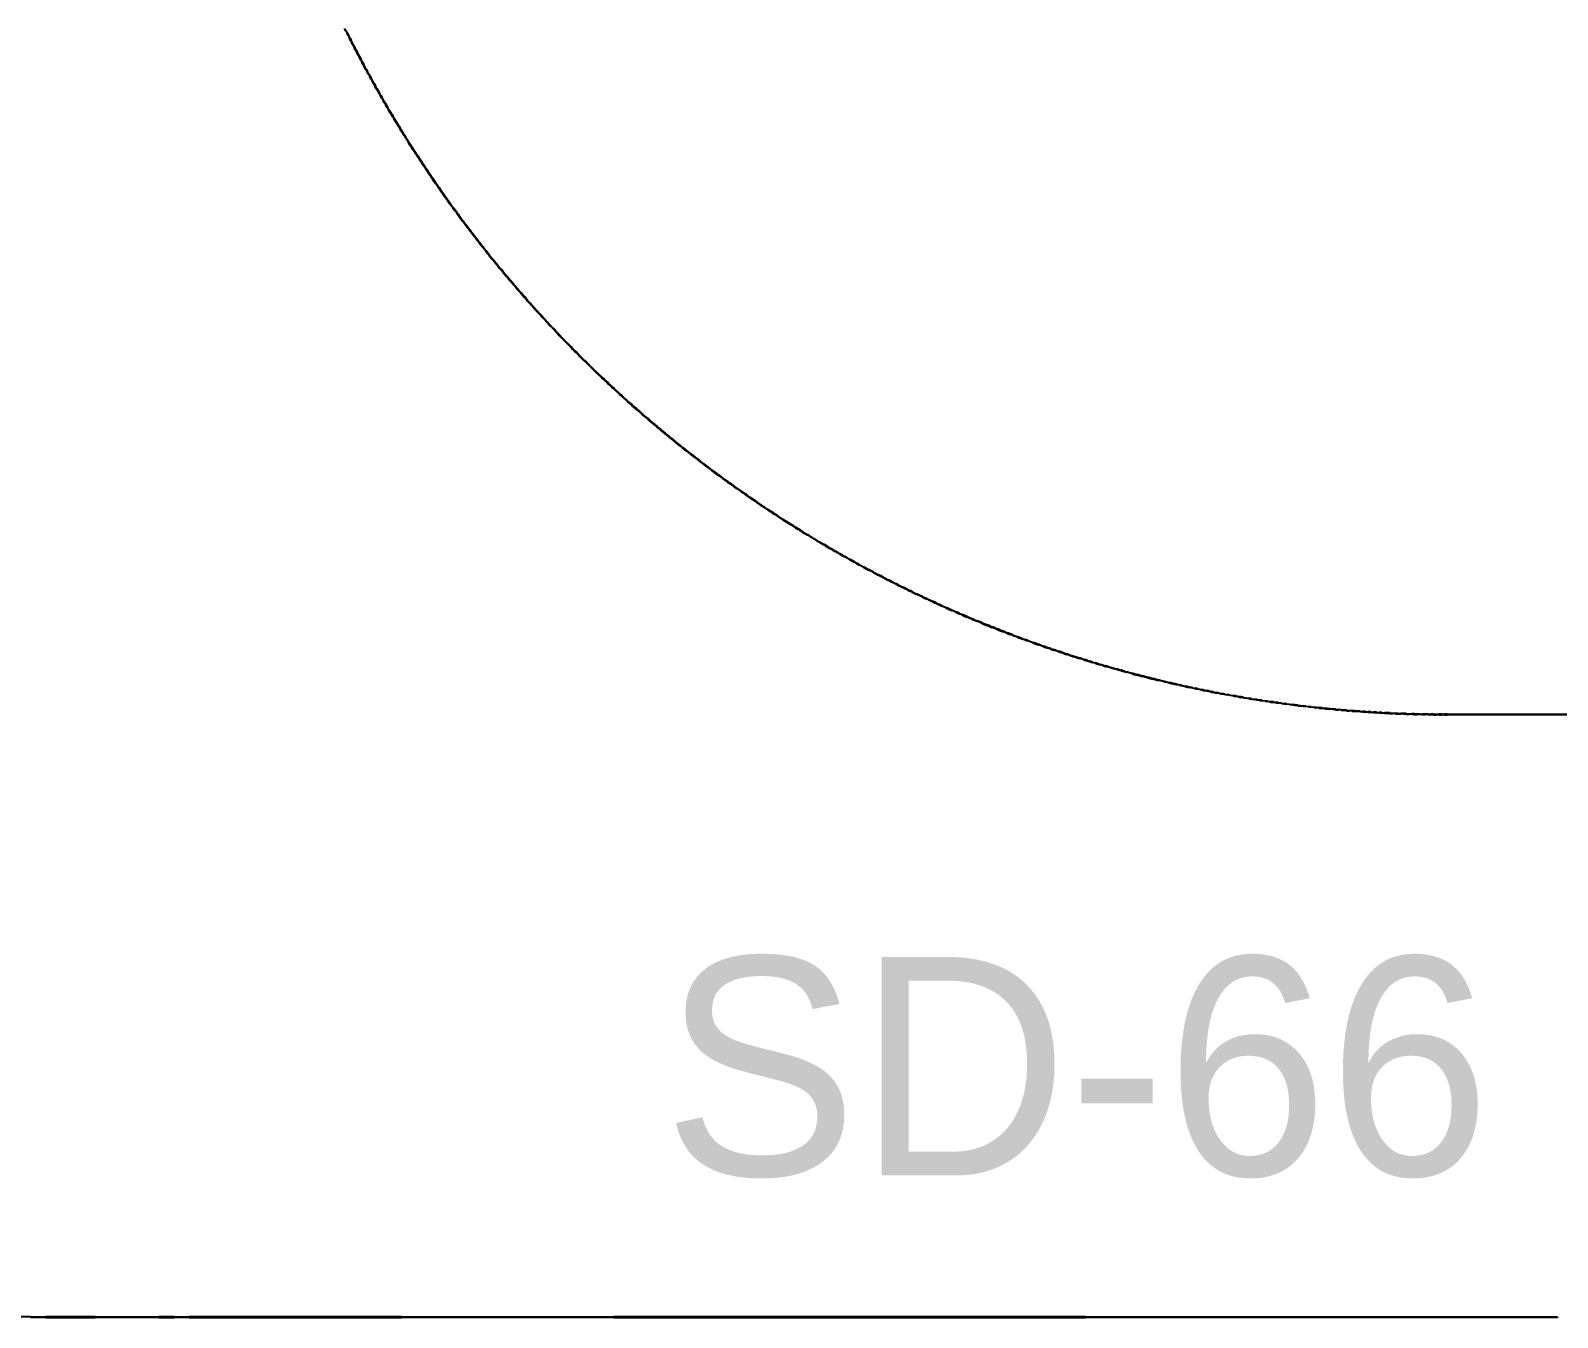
# Model space of a CAD drawing. Header units: metres. Extents: x 0.2 to 42.3, y 0.9 to 39.
# Drawn here: x 16.469 to 18.987, y 22.479 to 24.601 of the extents above; entities that cross this region are included whole.
import ezdxf

# ---------------------------------------------------------------- set-up
doc = ezdxf.new("R2010")
doc.units = ezdxf.units.M
doc.layers.add('BSA_BRANCH_LABEL', color=3, linetype='Continuous')
doc.layers.add('BSA_MATERIAL_SECTION', color=7, linetype='Continuous')

msp = doc.modelspace()

# ---------------------------------------------------------------- linework, layer by layer
at = {"layer": 'BSA_MATERIAL_SECTION'}
for p, q in [((16.989, 24.6003), (16.987, 24.6043)), ((16.989, 24.6003), (16.991, 24.5963)), ((16.9917, 24.5966), (16.9897, 24.6007)), ((16.993, 24.5923), (16.991, 24.5963)), ((16.9917, 24.5966), (16.9937, 24.5926)), ((16.993, 24.5923), (16.995, 24.5883)), ((16.9957, 24.5886), (16.9937, 24.5926)), ((16.997, 24.5842), (16.995, 24.5883)), ((16.9957, 24.5886), (16.9977, 24.5846)), ((16.997, 24.5842), (16.9991, 24.5802)), ((16.9998, 24.5806), (16.9977, 24.5846)), ((17.0011, 24.5762), (16.9991, 24.5802)), ((17.0018, 24.5766), (16.9998, 24.5806)), ((17.0011, 24.5762), (17.0031, 24.5722)), ((17.0018, 24.5766), (17.0039, 24.5726)), ((17.0052, 24.5682), (17.0031, 24.5722)), ((17.0059, 24.5686), (17.0039, 24.5726)), ((17.0052, 24.5682), (17.0073, 24.5642)), ((17.0059, 24.5686), (17.008, 24.5646)), ((17.0094, 24.5603), (17.0073, 24.5642)), ((17.0101, 24.5606), (17.008, 24.5646)), ((17.0094, 24.5603), (17.0114, 24.5563)), ((17.0101, 24.5606), (17.0121, 24.5566)), ((17.0135, 24.5523), (17.0114, 24.5563)), ((17.0121, 24.5566), (17.0142, 24.5527)), ((17.0135, 24.5523), (17.0156, 24.5483)), ((17.0163, 24.5487), (17.0142, 24.5527)), ((17.0177, 24.5444), (17.0156, 24.5483)), ((17.0163, 24.5487), (17.0185, 24.5447)), ((17.0177, 24.5444), (17.0199, 24.5404)), ((17.0206, 24.5408), (17.0185, 24.5447)), ((17.022, 24.5364), (17.0199, 24.5404)), ((17.0227, 24.5368), (17.0206, 24.5408)), ((17.022, 24.5364), (17.0241, 24.5325)), ((17.0227, 24.5368), (17.0248, 24.5329)), ((17.0263, 24.5285), (17.0241, 24.5325)), ((17.027, 24.5289), (17.0248, 24.5329)), ((17.0263, 24.5285), (17.0284, 24.5246)), ((17.027, 24.5289), (17.0291, 24.525)), ((17.0306, 24.5207), (17.0284, 24.5246)), ((17.0291, 24.525), (17.0313, 24.521)), ((17.0306, 24.5207), (17.0328, 24.5167)), ((17.0335, 24.5171), (17.0313, 24.521)), ((17.035, 24.5128), (17.0328, 24.5167)), ((17.0357, 24.5132), (17.0335, 24.5171)), ((17.035, 24.5128), (17.0371, 24.5089)), ((17.0357, 24.5132), (17.0378, 24.5093)), ((17.0393, 24.5049), (17.0371, 24.5089)), ((17.04, 24.5053), (17.0378, 24.5093)), ((17.0393, 24.5049), (17.0416, 24.501)), ((17.04, 24.5053), (17.0423, 24.5014)), ((17.0438, 24.4971), (17.0416, 24.501)), ((17.0423, 24.5014), (17.0445, 24.4975)), ((17.0438, 24.4971), (17.046, 24.4932)), ((17.0467, 24.4936), (17.0445, 24.4975)), ((17.0482, 24.4893), (17.046, 24.4932)), ((17.0467, 24.4936), (17.0489, 24.4897)), ((17.0482, 24.4893), (17.0505, 24.4854)), ((17.0512, 24.4858), (17.0489, 24.4897)), ((17.0527, 24.4815), (17.0505, 24.4854)), ((17.0534, 24.4819), (17.0512, 24.4858)), ((17.0527, 24.4815), (17.055, 24.4776)), ((17.0534, 24.4819), (17.0557, 24.4781)), ((17.0573, 24.4738), (17.055, 24.4776)), ((17.0557, 24.4781), (17.0579, 24.4742)), ((17.0573, 24.4738), (17.0595, 24.4699)), ((17.0602, 24.4703), (17.0579, 24.4742)), ((17.0618, 24.466), (17.0595, 24.4699)), ((17.0602, 24.4703), (17.0625, 24.4664)), ((17.0618, 24.466), (17.0641, 24.4622)), ((17.0648, 24.4626), (17.0625, 24.4664)), ((17.0664, 24.4583), (17.0641, 24.4622)), ((17.0648, 24.4626), (17.0671, 24.4587)), ((17.0664, 24.4583), (17.0687, 24.4544)), ((17.0694, 24.4549), (17.0671, 24.4587)), ((17.0711, 24.4506), (17.0687, 24.4544)), ((17.0694, 24.4549), (17.0717, 24.451)), ((17.0711, 24.4506), (17.0734, 24.4468)), ((17.0741, 24.4472), (17.0717, 24.451)), ((17.0757, 24.4429), (17.0734, 24.4468)), ((17.0764, 24.4433), (17.0741, 24.4472)), ((17.0757, 24.4429), (17.0781, 24.4391)), ((17.0764, 24.4433), (17.0787, 24.4395)), ((17.0804, 24.4353), (17.0781, 24.4391)), ((17.0787, 24.4395), (17.0811, 24.4357)), ((17.0804, 24.4353), (17.0828, 24.4314)), ((17.0835, 24.4318), (17.0811, 24.4357)), ((17.0852, 24.4276), (17.0828, 24.4314)), ((17.0858, 24.428), (17.0835, 24.4318)), ((17.0852, 24.4276), (17.0875, 24.4238)), ((17.0858, 24.428), (17.0882, 24.4242)), ((17.0899, 24.42), (17.0875, 24.4238)), ((17.0882, 24.4242), (17.0906, 24.4204)), ((17.0899, 24.42), (17.0923, 24.4162)), ((17.093, 24.4166), (17.0906, 24.4204)), ((17.0947, 24.4124), (17.0923, 24.4162)), ((17.093, 24.4166), (17.0954, 24.4128)), ((17.0947, 24.4124), (17.0971, 24.4086)), ((17.0978, 24.409), (17.0954, 24.4128)), ((17.0996, 24.4048), (17.0971, 24.4086)), ((17.0978, 24.409), (17.1002, 24.4052)), ((17.0996, 24.4048), (17.102, 24.401)), ((17.1027, 24.4015), (17.1002, 24.4052)), ((17.1044, 24.3973), (17.102, 24.401)), ((17.1051, 24.3977), (17.1027, 24.4015)), ((17.1044, 24.3973), (17.1069, 24.3935)), ((17.1051, 24.3977), (17.1075, 24.3939)), ((17.1093, 24.3897), (17.1069, 24.3935)), ((17.1075, 24.3939), (17.11, 24.3902)), ((17.1093, 24.3897), (17.1118, 24.386)), ((17.1125, 24.3864), (17.11, 24.3902)), ((17.1143, 24.3822), (17.1118, 24.386)), ((17.1125, 24.3864), (17.1149, 24.3827)), ((17.1143, 24.3822), (17.1167, 24.3785)), ((17.1174, 24.3789), (17.1149, 24.3827)), ((17.1192, 24.3747), (17.1167, 24.3785)), ((17.1199, 24.3752), (17.1174, 24.3789)), ((17.1192, 24.3747), (17.1217, 24.371)), ((17.1199, 24.3752), (17.1224, 24.3714)), ((17.1242, 24.3673), (17.1217, 24.371)), ((17.1224, 24.3714), (17.1249, 24.3677)), ((17.1242, 24.3673), (17.1267, 24.3635)), ((17.1274, 24.364), (17.1249, 24.3677)), ((17.1293, 24.3598), (17.1267, 24.3635)), ((17.1274, 24.364), (17.1299, 24.3603)), ((17.1293, 24.3598), (17.1318, 24.3561)), ((17.1325, 24.3565), (17.1299, 24.3603)), ((17.1343, 24.3524), (17.1318, 24.3561)), ((17.135, 24.3528), (17.1325, 24.3565)), ((17.1343, 24.3524), (17.1369, 24.3487)), ((17.135, 24.3528), (17.1375, 24.3491)), ((17.1394, 24.345), (17.1369, 24.3487)), ((17.1401, 24.3454), (17.1375, 24.3491)), ((17.1394, 24.345), (17.142, 24.3413)), ((17.1401, 24.3454), (17.1427, 24.3417)), ((17.1446, 24.3376), (17.142, 24.3413)), ((17.1427, 24.3417), (17.1452, 24.3381)), ((17.1446, 24.3376), (17.1472, 24.3339)), ((17.1478, 24.3344), (17.1452, 24.3381)), ((17.1497, 24.3302), (17.1472, 24.3339)), ((17.1478, 24.3344), (17.1504, 24.3307)), ((17.1497, 24.3302), (17.1523, 24.3266)), ((17.153, 24.327), (17.1504, 24.3307)), ((17.1549, 24.3229), (17.1523, 24.3266)), ((17.1556, 24.3234), (17.153, 24.327)), ((17.1549, 24.3229), (17.1575, 24.3193)), ((17.1556, 24.3234), (17.1582, 24.3197)), ((17.1602, 24.3156), (17.1575, 24.3193)), ((17.1582, 24.3197), (17.1608, 24.3161)), ((17.1602, 24.3156), (17.1628, 24.312)), ((17.1634, 24.3124), (17.1608, 24.3161)), ((17.1654, 24.3083), (17.1628, 24.312)), ((17.1634, 24.3124), (17.1661, 24.3088)), ((17.1654, 24.3083), (17.1681, 24.3047)), ((17.1687, 24.3052), (17.1661, 24.3088)), ((17.1707, 24.3011), (17.1681, 24.3047)), ((17.1714, 24.3015), (17.1687, 24.3052)), ((17.1707, 24.3011), (17.1734, 24.2974)), ((17.1714, 24.3015), (17.174, 24.2979)), ((17.1761, 24.2938), (17.1734, 24.2974)), ((17.174, 24.2979), (17.1767, 24.2943)), ((17.1761, 24.2938), (17.1787, 24.2902)), ((17.1794, 24.2907), (17.1767, 24.2943)), ((17.1787, 24.2902), (17.1814, 24.2866)), ((17.1794, 24.2907), (17.1821, 24.2871)), ((17.1841, 24.283), (17.1814, 24.2866)), ((17.1848, 24.2835), (17.1821, 24.2871)), ((17.1868, 24.2794), (17.1841, 24.283)), ((17.1848, 24.2835), (17.1875, 24.2799)), ((17.1868, 24.2794), (17.1895, 24.2758)), ((17.1902, 24.2763), (17.1875, 24.2799)), ((17.1922, 24.2722), (17.1895, 24.2758)), ((17.1902, 24.2763), (17.1929, 24.2727)), ((17.1922, 24.2722), (17.195, 24.2687)), ((17.1956, 24.2691), (17.1929, 24.2727)), ((17.1977, 24.2651), (17.195, 24.2687)), ((17.1956, 24.2691), (17.1983, 24.2656)), ((17.1977, 24.2651), (17.2004, 24.2615)), ((17.2011, 24.262), (17.1983, 24.2656)), ((17.2032, 24.258), (17.2004, 24.2615)), ((17.2011, 24.262), (17.2038, 24.2585)), ((17.2032, 24.258), (17.2059, 24.2544)), ((17.2066, 24.2549), (17.2038, 24.2585)), ((17.2087, 24.2509), (17.2059, 24.2544)), ((17.2066, 24.2549), (17.2093, 24.2514)), ((17.2087, 24.2509), (17.2115, 24.2473)), ((17.2121, 24.2478), (17.2093, 24.2514)), ((17.2115, 24.2473), (17.2143, 24.2438)), ((17.2121, 24.2478), (17.2149, 24.2443)), ((17.217, 24.2403), (17.2143, 24.2438)), ((17.2177, 24.2408), (17.2149, 24.2443)), ((17.2198, 24.2368), (17.217, 24.2403)), ((17.2177, 24.2408), (17.2205, 24.2373)), ((17.2198, 24.2368), (17.2226, 24.2332)), ((17.2233, 24.2337), (17.2205, 24.2373)), ((17.2255, 24.2297), (17.2226, 24.2332)), ((17.2261, 24.2302), (17.2233, 24.2337)), ((17.2255, 24.2297), (17.2283, 24.2262)), ((17.2261, 24.2302), (17.2289, 24.2267)), ((17.2311, 24.2227), (17.2283, 24.2262)), ((17.2317, 24.2233), (17.2289, 24.2267)), ((17.2311, 24.2227), (17.2339, 24.2193)), ((17.2317, 24.2233), (17.2345, 24.2198)), ((17.2339, 24.2193), (17.2368, 24.2158)), ((17.2345, 24.2198), (17.2374, 24.2163)), ((17.2396, 24.2123), (17.2368, 24.2158)), ((17.2402, 24.2128), (17.2374, 24.2163)), ((17.2396, 24.2123), (17.2425, 24.2088)), ((17.2402, 24.2128), (17.2431, 24.2093)), ((17.2453, 24.2054), (17.2425, 24.2088)), ((17.246, 24.2059), (17.2431, 24.2093)), ((17.2482, 24.2019), (17.2453, 24.2054)), ((17.2488, 24.2024), (17.246, 24.2059)), ((17.2482, 24.2019), (17.2511, 24.1985)), ((17.2488, 24.2024), (17.2517, 24.199)), ((17.2511, 24.1985), (17.254, 24.195)), ((17.2517, 24.199), (17.2546, 24.1955)), ((17.2569, 24.1916), (17.254, 24.195)), ((17.2575, 24.1921), (17.2546, 24.1955)), ((17.2569, 24.1916), (17.2598, 24.1882)), ((17.2575, 24.1921), (17.2604, 24.1887)), ((17.2627, 24.1847), (17.2598, 24.1882)), ((17.2633, 24.1852), (17.2604, 24.1887)), ((17.2656, 24.1813), (17.2627, 24.1847)), ((17.2662, 24.1818), (17.2633, 24.1852)), ((17.2656, 24.1813), (17.2685, 24.1779)), ((17.2662, 24.1818), (17.2691, 24.1784)), ((17.2685, 24.1779), (17.2715, 24.1745)), ((17.2691, 24.1784), (17.2721, 24.175)), ((17.2744, 24.1711), (17.2715, 24.1745)), ((17.275, 24.1716), (17.2721, 24.175)), ((17.2774, 24.1677), (17.2744, 24.1711)), ((17.275, 24.1716), (17.278, 24.1682)), ((17.2809, 24.1648), (17.278, 24.1682)), ((17.2774, 24.1677), (17.2803, 24.1643)), ((17.2803, 24.1643), (17.2833, 24.1609)), ((17.2809, 24.1648), (17.2839, 24.1615)), ((17.2862, 24.1576), (17.2833, 24.1609)), ((17.2868, 24.1581), (17.2839, 24.1615)), ((17.2862, 24.1576), (17.2892, 24.1542)), ((17.2868, 24.1581), (17.2898, 24.1547)), ((17.2922, 24.1508), (17.2892, 24.1542)), ((17.2928, 24.1514), (17.2898, 24.1547)), ((17.2952, 24.1475), (17.2922, 24.1508)), ((17.2958, 24.148), (17.2928, 24.1514)), ((17.2952, 24.1475), (17.2982, 24.1441)), ((17.2958, 24.148), (17.2988, 24.1447)), ((17.2982, 24.1441), (17.3012, 24.1408)), ((17.2988, 24.1447), (17.3018, 24.1413)), ((17.3042, 24.1375), (17.3012, 24.1408)), ((17.3048, 24.138), (17.3018, 24.1413)), ((17.3073, 24.1341), (17.3042, 24.1375)), ((17.3048, 24.138), (17.3078, 24.1347)), ((17.3073, 24.1341), (17.3103, 24.1308)), ((17.3109, 24.1314), (17.3078, 24.1347)), ((17.3103, 24.1308), (17.3133, 24.1275)), ((17.3139, 24.128), (17.3109, 24.1314)), ((17.3164, 24.1242), (17.3133, 24.1275)), ((17.3139, 24.128), (17.317, 24.1247)), ((17.3194, 24.1209), (17.3164, 24.1242)), ((17.317, 24.1247), (17.32, 24.1214)), ((17.3194, 24.1209), (17.3225, 24.1176)), ((17.3231, 24.1182), (17.32, 24.1214)), ((17.3225, 24.1176), (17.3255, 24.1143)), ((17.3231, 24.1182), (17.3261, 24.1149)), ((17.3286, 24.111), (17.3255, 24.1143)), ((17.3292, 24.1116), (17.3261, 24.1149)), ((17.3286, 24.111), (17.3317, 24.1078)), ((17.3292, 24.1116), (17.3323, 24.1083)), ((17.3348, 24.1045), (17.3317, 24.1078)), ((17.3354, 24.1051), (17.3323, 24.1083)), ((17.3379, 24.1013), (17.3348, 24.1045)), ((17.3354, 24.1051), (17.3385, 24.1018)), ((17.3379, 24.1013), (17.341, 24.098)), ((17.3416, 24.0985), (17.3385, 24.1018)), ((17.341, 24.098), (17.3441, 24.0948)), ((17.3416, 24.0985), (17.3447, 24.0953)), ((17.3472, 24.0915), (17.3441, 24.0948)), ((17.3478, 24.0921), (17.3447, 24.0953)), ((17.3503, 24.0883), (17.3472, 24.0915)), ((17.3478, 24.0921), (17.3509, 24.0888)), ((17.3503, 24.0883), (17.3535, 24.0851)), ((17.354, 24.0856), (17.3509, 24.0888)), ((17.3535, 24.0851), (17.3566, 24.0818)), ((17.354, 24.0856), (17.3572, 24.0824)), ((17.3598, 24.0786), (17.3566, 24.0818)), ((17.3603, 24.0792), (17.3572, 24.0824)), ((17.3598, 24.0786), (17.3629, 24.0754)), ((17.3635, 24.076), (17.3603, 24.0792)), ((17.3661, 24.0722), (17.3629, 24.0754)), ((17.3635, 24.076), (17.3666, 24.0728)), ((17.3692, 24.0691), (17.3661, 24.0722)), ((17.3666, 24.0728), (17.3698, 24.0696)), ((17.3692, 24.0691), (17.3724, 24.0659)), ((17.373, 24.0664), (17.3698, 24.0696)), ((17.3724, 24.0659), (17.3756, 24.0627)), ((17.373, 24.0664), (17.3762, 24.0633)), ((17.3788, 24.0595), (17.3756, 24.0627)), ((17.3793, 24.0601), (17.3762, 24.0633)), ((17.382, 24.0564), (17.3788, 24.0595)), ((17.3825, 24.0569), (17.3793, 24.0601)), ((17.382, 24.0564), (17.3852, 24.0532)), ((17.3825, 24.0569), (17.3857, 24.0538)), ((17.3852, 24.0532), (17.3884, 24.0501)), ((17.3857, 24.0538), (17.389, 24.0506)), ((17.3916, 24.0469), (17.3884, 24.0501)), ((17.3922, 24.0475), (17.389, 24.0506)), ((17.3916, 24.0469), (17.3948, 24.0438)), ((17.3922, 24.0475), (17.3954, 24.0444)), ((17.3981, 24.0407), (17.3948, 24.0438)), ((17.3986, 24.0412), (17.3954, 24.0444)), ((17.4013, 24.0376), (17.3981, 24.0407)), ((17.3986, 24.0412), (17.4019, 24.0381)), ((17.4013, 24.0376), (17.4045, 24.0344)), ((17.4051, 24.035), (17.4019, 24.0381)), ((17.4045, 24.0344), (17.4078, 24.0313)), ((17.4051, 24.035), (17.4083, 24.0319)), ((17.4111, 24.0282), (17.4078, 24.0313)), ((17.4116, 24.0288), (17.4083, 24.0319)), ((17.4143, 24.0252), (17.4111, 24.0282)), ((17.4116, 24.0288), (17.4149, 24.0257)), ((17.4143, 24.0252), (17.4176, 24.0221)), ((17.4181, 24.0227), (17.4149, 24.0257)), ((17.4176, 24.0221), (17.4209, 24.019)), ((17.4181, 24.0227), (17.4214, 24.0196)), ((17.4242, 24.0159), (17.4209, 24.019)), ((17.4247, 24.0165), (17.4214, 24.0196)), ((17.4242, 24.0159), (17.4274, 24.0129)), ((17.428, 24.0135), (17.4247, 24.0165)), ((17.4307, 24.0098), (17.4274, 24.0129)), ((17.428, 24.0135), (17.4313, 24.0104)), ((17.4341, 24.0068), (17.4307, 24.0098)), ((17.4313, 24.0104), (17.4346, 24.0074)), ((17.4341, 24.0068), (17.4374, 24.0037)), ((17.4379, 24.0043), (17.4346, 24.0074)), ((17.4374, 24.0037), (17.4407, 24.0007)), ((17.4412, 24.0013), (17.4379, 24.0043)), ((17.444, 23.9977), (17.4407, 24.0007)), ((17.4412, 24.0013), (17.4445, 23.9983)), ((17.4473, 23.9947), (17.444, 23.9977)), ((17.4445, 23.9983), (17.4479, 23.9953)), ((17.4473, 23.9947), (17.4507, 23.9917)), ((17.4512, 23.9923), (17.4479, 23.9953)), ((17.4507, 23.9917), (17.454, 23.9887)), ((17.4512, 23.9923), (17.4546, 23.9893)), ((17.4574, 23.9857), (17.454, 23.9887)), ((17.4579, 23.9863), (17.4546, 23.9893)), ((17.4574, 23.9857), (17.4607, 23.9827)), ((17.4579, 23.9863), (17.4613, 23.9833)), ((17.4641, 23.9797), (17.4607, 23.9827)), ((17.4646, 23.9803), (17.4613, 23.9833)), ((17.4675, 23.9767), (17.4641, 23.9797)), ((17.4646, 23.9803), (17.468, 23.9773)), ((17.4675, 23.9767), (17.4709, 23.9738)), ((17.4714, 23.9744), (17.468, 23.9773)), ((17.4709, 23.9738), (17.4742, 23.9708)), ((17.4714, 23.9744), (17.4748, 23.9714)), ((17.4776, 23.9679), (17.4742, 23.9708)), ((17.4782, 23.9685), (17.4748, 23.9714)), ((17.481, 23.9649), (17.4776, 23.9679)), ((17.4782, 23.9685), (17.4816, 23.9655)), ((17.481, 23.9649), (17.4844, 23.962)), ((17.485, 23.9626), (17.4816, 23.9655)), ((17.4844, 23.962), (17.4879, 23.9591)), ((17.485, 23.9626), (17.4884, 23.9597)), ((17.4913, 23.9561), (17.4879, 23.9591)), ((17.4918, 23.9568), (17.4884, 23.9597)), ((17.4947, 23.9532), (17.4913, 23.9561)), ((17.4952, 23.9538), (17.4918, 23.9568)), ((17.4947, 23.9532), (17.4981, 23.9503)), ((17.4952, 23.9538), (17.4986, 23.9509)), ((17.4981, 23.9503), (17.5016, 23.9474)), ((17.4986, 23.9509), (17.5021, 23.948)), ((17.505, 23.9445), (17.5016, 23.9474)), ((17.5055, 23.9452), (17.5021, 23.948)), ((17.505, 23.9445), (17.5085, 23.9417)), ((17.5055, 23.9452), (17.509, 23.9423)), ((17.5119, 23.9388), (17.5085, 23.9417)), ((17.5124, 23.9394), (17.509, 23.9423)), ((17.5154, 23.9359), (17.5119, 23.9388)), ((17.5124, 23.9394), (17.5159, 23.9365)), ((17.5154, 23.9359), (17.5188, 23.9331)), ((17.5194, 23.9337), (17.5159, 23.9365)), ((17.5188, 23.9331), (17.5223, 23.9302)), ((17.5194, 23.9337), (17.5228, 23.9308)), ((17.5258, 23.9274), (17.5223, 23.9302)), ((17.5263, 23.928), (17.5228, 23.9308)), ((17.5293, 23.9245), (17.5258, 23.9274)), ((17.5263, 23.928), (17.5298, 23.9252)), ((17.5293, 23.9245), (17.5328, 23.9217)), ((17.5333, 23.9223), (17.5298, 23.9252)), ((17.5328, 23.9217), (17.5363, 23.9189)), ((17.5368, 23.9195), (17.5333, 23.9223)), ((17.5398, 23.9161), (17.5363, 23.9189)), ((17.5368, 23.9195), (17.5403, 23.9167)), ((17.5398, 23.9161), (17.5433, 23.9133)), ((17.5438, 23.9139), (17.5403, 23.9167)), ((17.5468, 23.9105), (17.5433, 23.9133)), ((17.5438, 23.9139), (17.5473, 23.9111)), ((17.5504, 23.9077), (17.5468, 23.9105)), ((17.5473, 23.9111), (17.5509, 23.9083)), ((17.5504, 23.9077), (17.5539, 23.9049)), ((17.5544, 23.9056), (17.5509, 23.9083)), ((17.5539, 23.9049), (17.5574, 23.9022)), ((17.5579, 23.9028), (17.5544, 23.9056)), ((17.561, 23.8994), (17.5574, 23.9022)), ((17.5579, 23.9028), (17.5615, 23.9)), ((17.5645, 23.8966), (17.561, 23.8994)), ((17.5615, 23.9), (17.565, 23.8973)), ((17.5645, 23.8966), (17.5681, 23.8939)), ((17.5686, 23.8945), (17.565, 23.8973)), ((17.5681, 23.8939), (17.5716, 23.8912)), ((17.5686, 23.8945), (17.5721, 23.8918)), ((17.5752, 23.8884), (17.5716, 23.8912)), ((17.5757, 23.8891), (17.5721, 23.8918)), ((17.5752, 23.8884), (17.5788, 23.8857)), ((17.5793, 23.8863), (17.5757, 23.8891)), ((17.5824, 23.883), (17.5788, 23.8857)), ((17.5793, 23.8863), (17.5828, 23.8836)), ((17.586, 23.8803), (17.5824, 23.883)), ((17.5828, 23.8836), (17.5864, 23.8809)), ((17.586, 23.8803), (17.5895, 23.8776)), ((17.59, 23.8782), (17.5864, 23.8809)), ((17.5895, 23.8776), (17.5931, 23.8749)), ((17.5936, 23.8755), (17.59, 23.8782)), ((17.5967, 23.8722), (17.5931, 23.8749)), ((17.5936, 23.8755), (17.5972, 23.8728)), ((17.6004, 23.8695), (17.5967, 23.8722)), ((17.5972, 23.8728), (17.6008, 23.8702)), ((17.6004, 23.8695), (17.604, 23.8668)), ((17.6044, 23.8675), (17.6008, 23.8702)), ((17.6076, 23.8642), (17.604, 23.8668)), ((17.6044, 23.8675), (17.6081, 23.8648)), ((17.6076, 23.8642), (17.6112, 23.8615)), ((17.6117, 23.8622), (17.6081, 23.8648)), ((17.6149, 23.8589), (17.6112, 23.8615)), ((17.6153, 23.8595), (17.6117, 23.8622)), ((17.6149, 23.8589), (17.6185, 23.8563)), ((17.6153, 23.8595), (17.619, 23.8569)), ((17.6185, 23.8563), (17.6221, 23.8536)), ((17.6226, 23.8543), (17.619, 23.8569)), ((17.6258, 23.851), (17.6221, 23.8536)), ((17.6226, 23.8543), (17.6263, 23.8517)), ((17.6258, 23.851), (17.6295, 23.8484)), ((17.6263, 23.8517), (17.6299, 23.849)), ((17.6331, 23.8458), (17.6295, 23.8484)), ((17.6336, 23.8464), (17.6299, 23.849)), ((17.6368, 23.8432), (17.6331, 23.8458)), ((17.6336, 23.8464), (17.6373, 23.8438)), ((17.6368, 23.8432), (17.6405, 23.8406)), ((17.6409, 23.8413), (17.6373, 23.8438)), ((17.6405, 23.8406), (17.6441, 23.838)), ((17.6409, 23.8413), (17.6446, 23.8387)), ((17.6478, 23.8355), (17.6441, 23.838)), ((17.6483, 23.8361), (17.6446, 23.8387)), ((17.6515, 23.8329), (17.6478, 23.8355)), ((17.6483, 23.8361), (17.652, 23.8336)), ((17.6515, 23.8329), (17.6552, 23.8303)), ((17.6557, 23.831), (17.652, 23.8336)), ((17.6552, 23.8303), (17.6589, 23.8278)), ((17.6594, 23.8285), (17.6557, 23.831)), ((17.6626, 23.8253), (17.6589, 23.8278)), ((17.6594, 23.8285), (17.6631, 23.8259)), ((17.6626, 23.8253), (17.6664, 23.8227)), ((17.6631, 23.8259), (17.6668, 23.8234)), ((17.6701, 23.8202), (17.6664, 23.8227)), ((17.6705, 23.8209), (17.6668, 23.8234)), ((17.6738, 23.8177), (17.6701, 23.8202)), ((17.6742, 23.8184), (17.6705, 23.8209)), ((17.6738, 23.8177), (17.6775, 23.8152)), ((17.6742, 23.8184), (17.678, 23.8158)), ((17.6817, 23.8134), (17.678, 23.8158)), ((17.6813, 23.8127), (17.6775, 23.8152)), ((17.6813, 23.8127), (17.685, 23.8102)), ((17.6817, 23.8134), (17.6854, 23.8109)), ((17.6888, 23.8077), (17.685, 23.8102)), ((17.6854, 23.8109), (17.6892, 23.8084)), ((17.6888, 23.8077), (17.6925, 23.8052)), ((17.6929, 23.8059), (17.6892, 23.8084)), ((17.6925, 23.8052), (17.6963, 23.8028)), ((17.6929, 23.8059), (17.6967, 23.8035)), ((17.7, 23.8003), (17.6963, 23.8028)), ((17.7005, 23.801), (17.6967, 23.8035)), ((17.7038, 23.7979), (17.7, 23.8003)), ((17.7042, 23.7986), (17.7005, 23.801)), ((17.7038, 23.7979), (17.7076, 23.7954)), ((17.7042, 23.7986), (17.708, 23.7961)), ((17.7114, 23.793), (17.7076, 23.7954)), ((17.708, 23.7961), (17.7118, 23.7937)), ((17.7114, 23.793), (17.7151, 23.7906)), ((17.7156, 23.7913), (17.7118, 23.7937)), ((17.7151, 23.7906), (17.7189, 23.7882)), ((17.7194, 23.7889), (17.7156, 23.7913)), ((17.7227, 23.7858), (17.7189, 23.7882)), ((17.7194, 23.7889), (17.7232, 23.7864)), ((17.7265, 23.7834), (17.7227, 23.7858)), ((17.727, 23.7841), (17.7232, 23.7864)), ((17.7265, 23.7834), (17.7303, 23.781)), ((17.727, 23.7841), (17.7308, 23.7817)), ((17.7303, 23.781), (17.7342, 23.7786)), ((17.7308, 23.7817), (17.7346, 23.7793)), ((17.738, 23.7762), (17.7342, 23.7786)), ((17.7384, 23.7769), (17.7346, 23.7793)), ((17.7418, 23.7739), (17.738, 23.7762)), ((17.7384, 23.7769), (17.7422, 23.7746)), ((17.7418, 23.7739), (17.7456, 23.7715)), ((17.746, 23.7722), (17.7422, 23.7746)), ((17.7456, 23.7715), (17.7495, 23.7692)), ((17.746, 23.7722), (17.7499, 23.7699)), ((17.7533, 23.7668), (17.7495, 23.7692)), ((17.7537, 23.7675), (17.7499, 23.7699)), ((17.7533, 23.7668), (17.7571, 23.7645)), ((17.7537, 23.7675), (17.7576, 23.7652)), ((17.7614, 23.7629), (17.7576, 23.7652)), ((17.761, 23.7622), (17.7571, 23.7645)), ((17.7648, 23.7599), (17.761, 23.7622)), ((17.7653, 23.7606), (17.7614, 23.7629)), ((17.7648, 23.7599), (17.7687, 23.7576)), ((17.7653, 23.7606), (17.7691, 23.7583)), ((17.7687, 23.7576), (17.7726, 23.7553)), ((17.7691, 23.7583), (17.773, 23.756)), ((17.7764, 23.753), (17.7726, 23.7553)), ((17.7768, 23.7537), (17.773, 23.756)), ((17.7803, 23.7507), (17.7764, 23.753)), ((17.7807, 23.7514), (17.7768, 23.7537)), ((17.7803, 23.7507), (17.7842, 23.7484)), ((17.7807, 23.7514), (17.7846, 23.7491)), ((17.7842, 23.7484), (17.7881, 23.7462)), ((17.7846, 23.7491), (17.7885, 23.7469)), ((17.792, 23.7439), (17.7881, 23.7462)), ((17.7924, 23.7446), (17.7885, 23.7469)), ((17.792, 23.7439), (17.7959, 23.7417)), ((17.7924, 23.7446), (17.7963, 23.7424)), ((17.7998, 23.7395), (17.7959, 23.7417)), ((17.8002, 23.7401), (17.7963, 23.7424)), ((17.8002, 23.7401), (17.8041, 23.7379)), ((17.8037, 23.7372), (17.7998, 23.7395)), ((17.8037, 23.7372), (17.8076, 23.735)), ((17.808, 23.7357), (17.8041, 23.7379)), ((17.8076, 23.735), (17.8115, 23.7328)), ((17.808, 23.7357), (17.8119, 23.7335)), ((17.8154, 23.7306), (17.8115, 23.7328)), ((17.8158, 23.7313), (17.8119, 23.7335)), ((17.8193, 23.7284), (17.8154, 23.7306)), ((17.8158, 23.7313), (17.8197, 23.7291)), ((17.8193, 23.7284), (17.8233, 23.7262)), ((17.8237, 23.7269), (17.8197, 23.7291)), ((17.8233, 23.7262), (17.8272, 23.7241)), ((17.8276, 23.7248), (17.8237, 23.7269)), ((17.8311, 23.7219), (17.8272, 23.7241)), ((17.8276, 23.7248), (17.8315, 23.7226)), ((17.8311, 23.7219), (17.8351, 23.7197)), ((17.8355, 23.7204), (17.8315, 23.7226)), ((17.839, 23.7176), (17.8351, 23.7197)), ((17.8355, 23.7204), (17.8394, 23.7183)), ((17.843, 23.7155), (17.839, 23.7176)), ((17.8394, 23.7183), (17.8434, 23.7162)), ((17.843, 23.7155), (17.8469, 23.7133)), ((17.8473, 23.714), (17.8434, 23.7162)), ((17.8469, 23.7133), (17.8509, 23.7112)), ((17.8473, 23.714), (17.8513, 23.7119)), ((17.8549, 23.7091), (17.8509, 23.7112)), ((17.8552, 23.7098), (17.8513, 23.7119)), ((17.8588, 23.707), (17.8549, 23.7091)), ((17.8592, 23.7077), (17.8552, 23.7098)), ((17.8588, 23.707), (17.8628, 23.7049)), ((17.8592, 23.7077), (17.8632, 23.7056)), ((17.8628, 23.7049), (17.8668, 23.7028)), ((17.8632, 23.7056), (17.8672, 23.7035)), ((17.8708, 23.7007), (17.8668, 23.7028)), ((17.8712, 23.7014), (17.8672, 23.7035)), ((17.8748, 23.6987), (17.8708, 23.7007)), ((17.8751, 23.6994), (17.8712, 23.7014)), ((17.8748, 23.6987), (17.8788, 23.6966)), ((17.8751, 23.6994), (17.8791, 23.6973)), ((17.8788, 23.6966), (17.8828, 23.6946)), ((17.8791, 23.6973), (17.8831, 23.6953)), ((17.8868, 23.6925), (17.8828, 23.6946)), ((17.8871, 23.6932), (17.8831, 23.6953)), ((17.8868, 23.6925), (17.8908, 23.6905)), ((17.8911, 23.6912), (17.8871, 23.6932)), ((17.8948, 23.6884), (17.8908, 23.6905)), ((17.8911, 23.6912), (17.8952, 23.6892)), ((17.8988, 23.6864), (17.8948, 23.6884)), ((17.8992, 23.6872), (17.8952, 23.6892)), ((17.8988, 23.6864), (17.9028, 23.6844)), ((17.8992, 23.6872), (17.9032, 23.6851)), ((17.9028, 23.6844), (17.9069, 23.6824)), ((17.9032, 23.6851), (17.9072, 23.6832)), ((17.9109, 23.6804), (17.9069, 23.6824)), ((17.9112, 23.6812), (17.9072, 23.6832)), ((17.9149, 23.6785), (17.9109, 23.6804)), ((17.9153, 23.6792), (17.9112, 23.6812)), ((17.9149, 23.6785), (17.919, 23.6765)), ((17.9153, 23.6792), (17.9193, 23.6772)), ((17.923, 23.6745), (17.919, 23.6765)), ((17.9234, 23.6753), (17.9193, 23.6772)), ((17.923, 23.6745), (17.9271, 23.6726)), ((17.9234, 23.6753), (17.9274, 23.6733)), ((17.9271, 23.6726), (17.9311, 23.6706)), ((17.9274, 23.6733), (17.9315, 23.6714)), ((17.9352, 23.6687), (17.9311, 23.6706)), ((17.9355, 23.6694), (17.9315, 23.6714)), ((17.9392, 23.6668), (17.9352, 23.6687)), ((17.9396, 23.6675), (17.9355, 23.6694)), ((17.9392, 23.6668), (17.9433, 23.6649)), ((17.9396, 23.6675), (17.9436, 23.6656)), ((17.9433, 23.6649), (17.9474, 23.663)), ((17.9477, 23.6637), (17.9436, 23.6656)), ((17.9514, 23.6611), (17.9474, 23.663)), ((17.9477, 23.6637), (17.9518, 23.6618)), ((17.9555, 23.6592), (17.9514, 23.6611)), ((17.9518, 23.6618), (17.9559, 23.6599)), ((17.9555, 23.6592), (17.9596, 23.6573)), ((17.9599, 23.658), (17.9559, 23.6599)), ((17.9637, 23.6554), (17.9596, 23.6573)), ((17.964, 23.6562), (17.9599, 23.658)), ((17.9637, 23.6554), (17.9678, 23.6536)), ((17.964, 23.6562), (17.9681, 23.6543)), ((17.9678, 23.6536), (17.9719, 23.6517)), ((17.9722, 23.6524), (17.9681, 23.6543)), ((17.976, 23.6499), (17.9719, 23.6517)), ((17.9722, 23.6524), (17.9763, 23.6506)), ((17.9801, 23.648), (17.976, 23.6499)), ((17.9763, 23.6506), (17.9804, 23.6488)), ((17.9801, 23.648), (17.9842, 23.6462)), ((17.9845, 23.6469), (17.9804, 23.6488)), ((17.9842, 23.6462), (17.9883, 23.6444)), ((17.9886, 23.6451), (17.9845, 23.6469)), ((17.9924, 23.6426), (17.9883, 23.6444)), ((17.9886, 23.6451), (17.9927, 23.6433)), ((17.9965, 23.6408), (17.9924, 23.6426)), ((17.9927, 23.6433), (17.9969, 23.6415)), ((17.9965, 23.6408), (18.0007, 23.639)), ((18.001, 23.6397), (17.9969, 23.6415)), ((18.001, 23.6397), (18.0051, 23.638)), ((18.0048, 23.6372), (18.0007, 23.639)), ((18.0048, 23.6372), (18.0089, 23.6354)), ((18.0092, 23.6362), (18.0051, 23.638)), ((18.0089, 23.6354), (18.0131, 23.6337)), ((18.0134, 23.6344), (18.0092, 23.6362)), ((18.0172, 23.6319), (18.0131, 23.6337)), ((18.0134, 23.6344), (18.0175, 23.6327)), ((18.0213, 23.6302), (18.0172, 23.6319)), ((18.0175, 23.6327), (18.0216, 23.6309)), ((18.0213, 23.6302), (18.0255, 23.6285)), ((18.0258, 23.6292), (18.0216, 23.6309)), ((18.0255, 23.6285), (18.0296, 23.6267)), ((18.0258, 23.6292), (18.0299, 23.6275)), ((18.0338, 23.625), (18.0296, 23.6267)), ((18.0341, 23.6258), (18.0299, 23.6275)), ((18.0379, 23.6233), (18.0338, 23.625)), ((18.0382, 23.6241), (18.0341, 23.6258)), ((18.0379, 23.6233), (18.0421, 23.6216)), ((18.0382, 23.6241), (18.0424, 23.6223)), ((18.0421, 23.6216), (18.0463, 23.6199)), ((18.0424, 23.6223), (18.0466, 23.6207)), ((18.0504, 23.6182), (18.0463, 23.6199)), ((18.0507, 23.619), (18.0466, 23.6207)), ((18.0504, 23.6182), (18.0546, 23.6166)), ((18.0507, 23.619), (18.0549, 23.6173)), ((18.0588, 23.6149), (18.0546, 23.6166)), ((18.0591, 23.6157), (18.0549, 23.6173)), ((18.063, 23.6133), (18.0588, 23.6149)), ((18.0591, 23.6157), (18.0633, 23.614)), ((18.0674, 23.6124), (18.0633, 23.614)), ((18.063, 23.6133), (18.0672, 23.6116)), ((18.0672, 23.6116), (18.0713, 23.61)), ((18.0674, 23.6124), (18.0716, 23.6107)), ((18.0755, 23.6084), (18.0713, 23.61)), ((18.0758, 23.6091), (18.0716, 23.6107)), ((18.0797, 23.6068), (18.0755, 23.6084)), ((18.0758, 23.6091), (18.08, 23.6075)), ((18.0797, 23.6068), (18.0839, 23.6051)), ((18.0842, 23.6059), (18.08, 23.6075)), ((18.0881, 23.6036), (18.0839, 23.6051)), ((18.0884, 23.6043), (18.0842, 23.6059)), ((18.0881, 23.6036), (18.0923, 23.602)), ((18.0884, 23.6043), (18.0926, 23.6027)), ((18.0965, 23.6004), (18.0923, 23.602)), ((18.0926, 23.6027), (18.0968, 23.6011)), ((18.0965, 23.6004), (18.1008, 23.5988)), ((18.101, 23.5996), (18.0968, 23.6011)), ((18.1008, 23.5988), (18.105, 23.5973)), ((18.1052, 23.598), (18.101, 23.5996)), ((18.1092, 23.5957), (18.105, 23.5973)), ((18.1052, 23.598), (18.1095, 23.5965)), ((18.1092, 23.5957), (18.1134, 23.5942)), ((18.1137, 23.5949), (18.1095, 23.5965)), ((18.1176, 23.5927), (18.1134, 23.5942)), ((18.1137, 23.5949), (18.1179, 23.5934)), ((18.1219, 23.5911), (18.1176, 23.5927)), ((18.1179, 23.5934), (18.1221, 23.5919)), ((18.1219, 23.5911), (18.1261, 23.5896)), ((18.1264, 23.5904), (18.1221, 23.5919)), ((18.1261, 23.5896), (18.1303, 23.5881)), ((18.1264, 23.5904), (18.1306, 23.5889)), ((18.1348, 23.5874), (18.1306, 23.5889)), ((18.1346, 23.5866), (18.1303, 23.5881)), ((18.1388, 23.5852), (18.1346, 23.5866)), ((18.1348, 23.5874), (18.1391, 23.5859)), ((18.1388, 23.5852), (18.1431, 23.5837)), ((18.1433, 23.5844), (18.1391, 23.5859)), ((18.1431, 23.5837), (18.1473, 23.5822)), ((18.1433, 23.5844), (18.1476, 23.583)), ((18.1516, 23.5808), (18.1473, 23.5822)), ((18.1518, 23.5815), (18.1476, 23.583)), ((18.1516, 23.5808), (18.1558, 23.5793)), ((18.1518, 23.5815), (18.1561, 23.5801)), ((18.1601, 23.5779), (18.1558, 23.5793)), ((18.1603, 23.5786), (18.1561, 23.5801)), ((18.1643, 23.5765), (18.1601, 23.5779)), ((18.1603, 23.5786), (18.1646, 23.5772)), ((18.1643, 23.5765), (18.1686, 23.575)), ((18.1689, 23.5758), (18.1646, 23.5772)), ((18.1729, 23.5736), (18.1686, 23.575)), ((18.1731, 23.5744), (18.1689, 23.5758)), ((18.1729, 23.5736), (18.1772, 23.5722)), ((18.1731, 23.5744), (18.1774, 23.573)), ((18.1814, 23.5708), (18.1772, 23.5722)), ((18.1817, 23.5716), (18.1774, 23.573)), ((18.1814, 23.5708), (18.1857, 23.5695)), ((18.1817, 23.5716), (18.1859, 23.5702)), ((18.1857, 23.5695), (18.19, 23.5681)), ((18.1859, 23.5702), (18.1902, 23.5689)), ((18.1943, 23.5667), (18.19, 23.5681)), ((18.1945, 23.5675), (18.1902, 23.5689)), ((18.1943, 23.5667), (18.1986, 23.5654)), ((18.1945, 23.5675), (18.1988, 23.5662)), ((18.2028, 23.564), (18.1986, 23.5654)), ((18.2031, 23.5648), (18.1988, 23.5662)), ((18.2071, 23.5627), (18.2028, 23.564)), ((18.2031, 23.5648), (18.2074, 23.5635)), ((18.2071, 23.5627), (18.2114, 23.5614)), ((18.2117, 23.5622), (18.2074, 23.5635)), ((18.2157, 23.5601), (18.2114, 23.5614)), ((18.2117, 23.5622), (18.216, 23.5608)), ((18.2157, 23.5601), (18.22, 23.5588)), ((18.2203, 23.5595), (18.216, 23.5608)), ((18.2243, 23.5575), (18.22, 23.5588)), ((18.2203, 23.5595), (18.2246, 23.5583)), ((18.2243, 23.5575), (18.2286, 23.5562)), ((18.2289, 23.557), (18.2246, 23.5583)), ((18.2286, 23.5562), (18.233, 23.5549)), ((18.2289, 23.557), (18.2332, 23.5557)), ((18.2373, 23.5537), (18.233, 23.5549)), ((18.2375, 23.5544), (18.2332, 23.5557)), ((18.2373, 23.5537), (18.2416, 23.5524)), ((18.2375, 23.5544), (18.2418, 23.5532)), ((18.2459, 23.5512), (18.2416, 23.5524)), ((18.2461, 23.5519), (18.2418, 23.5532)), ((18.2502, 23.5499), (18.2459, 23.5512)), ((18.2461, 23.5519), (18.2504, 23.5507)), ((18.2502, 23.5499), (18.2546, 23.5487)), ((18.2548, 23.5495), (18.2504, 23.5507)), ((18.2546, 23.5487), (18.2589, 23.5475)), ((18.2548, 23.5495), (18.2591, 23.5483)), ((18.2632, 23.5463), (18.2589, 23.5475)), ((18.2634, 23.5471), (18.2591, 23.5483)), ((18.2675, 23.5451), (18.2632, 23.5463)), ((18.2634, 23.5471), (18.2678, 23.5459)), ((18.2675, 23.5451), (18.2719, 23.5439)), ((18.2721, 23.5447), (18.2678, 23.5459)), ((18.2719, 23.5439), (18.2762, 23.5427)), ((18.2721, 23.5447), (18.2764, 23.5435)), ((18.2806, 23.5415), (18.2762, 23.5427)), ((18.2808, 23.5423), (18.2764, 23.5435)), ((18.2849, 23.5404), (18.2806, 23.5415)), ((18.2808, 23.5423), (18.2851, 23.5412)), ((18.2849, 23.5404), (18.2892, 23.5392)), ((18.2894, 23.54), (18.2851, 23.5412)), ((18.2892, 23.5392), (18.2936, 23.5381)), ((18.2894, 23.54), (18.2938, 23.5389)), ((18.2981, 23.5377), (18.2938, 23.5389)), ((18.2979, 23.537), (18.2936, 23.5381)), ((18.2979, 23.537), (18.3023, 23.5359)), ((18.2981, 23.5377), (18.3025, 23.5366)), ((18.3066, 23.5347), (18.3023, 23.5359)), ((18.3068, 23.5355), (18.3025, 23.5366)), ((18.311, 23.5336), (18.3066, 23.5347)), ((18.3068, 23.5355), (18.3112, 23.5344)), ((18.311, 23.5336), (18.3154, 23.5326)), ((18.3156, 23.5333), (18.3112, 23.5344)), ((18.3154, 23.5326), (18.3197, 23.5315)), ((18.3156, 23.5333), (18.3199, 23.5323)), ((18.3241, 23.5304), (18.3197, 23.5315)), ((18.3243, 23.5312), (18.3199, 23.5323)), ((18.3241, 23.5304), (18.3285, 23.5293)), ((18.3243, 23.5312), (18.3286, 23.5301)), ((18.3328, 23.5283), (18.3285, 23.5293)), ((18.333, 23.5291), (18.3286, 23.5301)), ((18.3372, 23.5272), (18.3328, 23.5283)), ((18.333, 23.5291), (18.3374, 23.528)), ((18.3372, 23.5272), (18.3416, 23.5262)), ((18.3418, 23.527), (18.3374, 23.528)), ((18.346, 23.5252), (18.3416, 23.5262)), ((18.3418, 23.527), (18.3461, 23.526)), ((18.346, 23.5252), (18.3503, 23.5242)), ((18.3505, 23.525), (18.3461, 23.526)), ((18.3503, 23.5242), (18.3547, 23.5232)), ((18.3505, 23.525), (18.3549, 23.524)), ((18.3591, 23.5222), (18.3547, 23.5232)), ((18.3593, 23.523), (18.3549, 23.524)), ((18.3635, 23.5212), (18.3591, 23.5222)), ((18.3593, 23.523), (18.3637, 23.522)), ((18.3635, 23.5212), (18.3679, 23.5202)), ((18.368, 23.521), (18.3637, 23.522)), ((18.3723, 23.5193), (18.3679, 23.5202)), ((18.368, 23.521), (18.3724, 23.52)), ((18.3723, 23.5193), (18.3766, 23.5183)), ((18.3768, 23.5191), (18.3724, 23.52)), ((18.3766, 23.5183), (18.381, 23.5174)), ((18.3768, 23.5191), (18.3812, 23.5181)), ((18.3854, 23.5164), (18.381, 23.5174)), ((18.3856, 23.5172), (18.3812, 23.5181)), ((18.3898, 23.5155), (18.3854, 23.5164)), ((18.3856, 23.5172), (18.39, 23.5163)), ((18.3898, 23.5155), (18.3942, 23.5146)), ((18.3944, 23.5154), (18.39, 23.5163)), ((18.3986, 23.5137), (18.3942, 23.5146)), ((18.3944, 23.5154), (18.3988, 23.5145)), ((18.3986, 23.5137), (18.403, 23.5128)), ((18.4032, 23.5136), (18.3988, 23.5145)), ((18.4032, 23.5136), (18.4076, 23.5127)), ((18.403, 23.5128), (18.4075, 23.5119)), ((18.4119, 23.511), (18.4075, 23.5119)), ((18.412, 23.5118), (18.4076, 23.5127)), ((18.4163, 23.5101), (18.4119, 23.511)), ((18.412, 23.5118), (18.4164, 23.5109)), ((18.4163, 23.5101), (18.4207, 23.5093)), ((18.4208, 23.5101), (18.4164, 23.5109)), ((18.4207, 23.5093), (18.4251, 23.5084)), ((18.4208, 23.5101), (18.4252, 23.5092)), ((18.4295, 23.5076), (18.4251, 23.5084)), ((18.4297, 23.5084), (18.4252, 23.5092)), ((18.4295, 23.5076), (18.4339, 23.5068)), ((18.4297, 23.5084), (18.4341, 23.5076)), ((18.4383, 23.506), (18.4339, 23.5068)), ((18.4385, 23.5067), (18.4341, 23.5076)), ((18.4383, 23.506), (18.4428, 23.5052)), ((18.4385, 23.5067), (18.4429, 23.5059)), ((18.4472, 23.5043), (18.4428, 23.5052)), ((18.4473, 23.5051), (18.4429, 23.5059)), ((18.4516, 23.5036), (18.4472, 23.5043)), ((18.4473, 23.5051), (18.4518, 23.5044)), ((18.4516, 23.5036), (18.456, 23.5028)), ((18.4562, 23.5036), (18.4518, 23.5044)), ((18.4605, 23.502), (18.456, 23.5028)), ((18.4562, 23.5036), (18.4606, 23.5028)), ((18.4605, 23.502), (18.4649, 23.5013)), ((18.465, 23.502), (18.4606, 23.5028)), ((18.4693, 23.5005), (18.4649, 23.5013)), ((18.4695, 23.5013), (18.465, 23.502)), ((18.4693, 23.5005), (18.4738, 23.4998)), ((18.4695, 23.5013), (18.4739, 23.5006)), ((18.4782, 23.499), (18.4738, 23.4998)), ((18.4739, 23.5006), (18.4783, 23.4998)), ((18.4782, 23.499), (18.4826, 23.4983)), ((18.4828, 23.4991), (18.4783, 23.4998)), ((18.4826, 23.4983), (18.4871, 23.4976)), ((18.4828, 23.4991), (18.4872, 23.4984)), ((18.4915, 23.4969), (18.4871, 23.4976)), ((18.4916, 23.4977), (18.4872, 23.4984)), ((18.496, 23.4962), (18.4915, 23.4969)), ((18.4916, 23.4977), (18.4961, 23.497)), ((18.496, 23.4962), (18.5004, 23.4955)), ((18.5005, 23.4963), (18.4961, 23.497)), ((18.5048, 23.4949), (18.5004, 23.4955)), ((18.5005, 23.4963), (18.505, 23.4957)), ((18.5048, 23.4949), (18.5093, 23.4942)), ((18.5094, 23.495), (18.505, 23.4957)), ((18.5137, 23.4936), (18.5093, 23.4942)), ((18.5094, 23.495), (18.5139, 23.4943)), ((18.5137, 23.4936), (18.5182, 23.4929)), ((18.5183, 23.4937), (18.5139, 23.4943)), ((18.5226, 23.4923), (18.5182, 23.4929)), ((18.5183, 23.4937), (18.5227, 23.4931)), ((18.5226, 23.4923), (18.5271, 23.4917)), ((18.5272, 23.4925), (18.5227, 23.4931)), ((18.5315, 23.4911), (18.5271, 23.4917)), ((18.5316, 23.4918), (18.5272, 23.4925)), ((18.5315, 23.4911), (18.536, 23.4904)), ((18.5316, 23.4918), (18.5361, 23.4912)), ((18.536, 23.4904), (18.5404, 23.4899)), ((18.5406, 23.4907), (18.5361, 23.4912)), ((18.5449, 23.4893), (18.5404, 23.4899)), ((18.5406, 23.4907), (18.545, 23.4901)), ((18.5449, 23.4893), (18.5494, 23.4887)), ((18.545, 23.4901), (18.5495, 23.4895)), ((18.5538, 23.4881), (18.5494, 23.4887)), ((18.5539, 23.4889), (18.5495, 23.4895)), ((18.5583, 23.4876), (18.5538, 23.4881)), ((18.5584, 23.4884), (18.5539, 23.4889)), ((18.5584, 23.4884), (18.5628, 23.4878)), ((18.5583, 23.4876), (18.5627, 23.487)), ((18.5672, 23.4865), (18.5627, 23.487)), ((18.5628, 23.4878), (18.5673, 23.4873)), ((18.5672, 23.4865), (18.5717, 23.486)), ((18.5718, 23.4868), (18.5673, 23.4873)), ((18.5761, 23.4855), (18.5717, 23.486)), ((18.5718, 23.4868), (18.5762, 23.4863)), ((18.5761, 23.4855), (18.5806, 23.485)), ((18.5807, 23.4858), (18.5762, 23.4863)), ((18.5851, 23.4845), (18.5806, 23.485)), ((18.5807, 23.4858), (18.5852, 23.4853)), ((18.5851, 23.4845), (18.5895, 23.484)), ((18.5896, 23.4848), (18.5852, 23.4853)), ((18.594, 23.4835), (18.5895, 23.484)), ((18.5896, 23.4848), (18.5941, 23.4843)), ((18.594, 23.4835), (18.5985, 23.4831)), ((18.5986, 23.4839), (18.5941, 23.4843)), ((18.603, 23.4826), (18.5985, 23.4831)), ((18.5986, 23.4839), (18.603, 23.4834)), ((18.6075, 23.483), (18.603, 23.4834)), ((18.603, 23.4826), (18.6074, 23.4822)), ((18.6074, 23.4822), (18.6119, 23.4817)), ((18.612, 23.4825), (18.6075, 23.483)), ((18.6164, 23.4813), (18.6119, 23.4817)), ((18.612, 23.4825), (18.6164, 23.4821)), ((18.6209, 23.4817), (18.6164, 23.4821)), ((18.6208, 23.4809), (18.6164, 23.4813)), ((18.6208, 23.4809), (18.6253, 23.4805)), ((18.6209, 23.4817), (18.6254, 23.4813)), ((18.6298, 23.4801), (18.6253, 23.4805)), ((18.6299, 23.4809), (18.6254, 23.4813)), ((18.6298, 23.4801), (18.6343, 23.4797)), ((18.6299, 23.4809), (18.6343, 23.4805)), ((18.6388, 23.4801), (18.6343, 23.4805)), ((18.6388, 23.4793), (18.6343, 23.4797)), ((18.6388, 23.4801), (18.6433, 23.4798)), ((18.6388, 23.4793), (18.6432, 23.479)), ((18.6477, 23.4786), (18.6432, 23.479)), ((18.6433, 23.4798), (18.6478, 23.4794)), ((18.6477, 23.4786), (18.6522, 23.4783)), ((18.6523, 23.4791), (18.6478, 23.4794)), ((18.6522, 23.4783), (18.6567, 23.478)), ((18.6523, 23.4791), (18.6567, 23.4788)), ((18.6612, 23.4784), (18.6567, 23.4788)), ((18.6612, 23.4776), (18.6567, 23.478)), ((18.6612, 23.4784), (18.6657, 23.4781)), ((18.6656, 23.4773), (18.6612, 23.4776)), ((18.6656, 23.4773), (18.6701, 23.477)), ((18.6702, 23.4778), (18.6657, 23.4781)), ((18.6746, 23.4767), (18.6701, 23.477)), ((18.6702, 23.4778), (18.6747, 23.4775)), ((18.6746, 23.4767), (18.6791, 23.4764)), ((18.6792, 23.4772), (18.6747, 23.4775)), ((18.6836, 23.4762), (18.6791, 23.4764)), ((18.6792, 23.4772), (18.6836, 23.477)), ((18.6881, 23.4767), (18.6836, 23.477)), ((18.6836, 23.4762), (18.6881, 23.4759)), ((18.6881, 23.4767), (18.6926, 23.4764)), ((18.6926, 23.4756), (18.6881, 23.4759)), ((18.6971, 23.4762), (18.6926, 23.4764)), ((18.6926, 23.4756), (18.6971, 23.4754)), ((18.6971, 23.4762), (18.7016, 23.476)), ((18.7015, 23.4752), (18.6971, 23.4754)), ((18.7015, 23.4752), (18.706, 23.4749)), ((18.7061, 23.4757), (18.7016, 23.476)), ((18.7105, 23.4747), (18.706, 23.4749)), ((18.7106, 23.4755), (18.7061, 23.4757)), ((18.7105, 23.4747), (18.715, 23.4745)), ((18.7106, 23.4755), (18.715, 23.4753)), ((18.715, 23.4753), (18.7195, 23.4751)), ((18.7195, 23.4743), (18.715, 23.4745)), ((18.724, 23.4749), (18.7195, 23.4751)), ((18.7195, 23.4743), (18.724, 23.4741)), ((18.724, 23.4749), (18.7285, 23.4748)), ((18.724, 23.4741), (18.7285, 23.474)), ((18.733, 23.4746), (18.7285, 23.4748)), ((18.733, 23.4738), (18.7285, 23.474)), ((18.7375, 23.4744), (18.733, 23.4746)), ((18.7375, 23.4736), (18.733, 23.4738)), ((18.7375, 23.4744), (18.742, 23.4743)), ((18.7375, 23.4736), (18.742, 23.4735)), ((18.742, 23.4743), (18.7465, 23.4742)), ((18.7464, 23.4734), (18.742, 23.4735)), ((18.7464, 23.4734), (18.7509, 23.4732)), ((18.751, 23.474), (18.7465, 23.4742)), ((18.7509, 23.4732), (18.7554, 23.4731)), ((18.751, 23.474), (18.7555, 23.4739)), ((18.7599, 23.473), (18.7554, 23.4731)), ((18.7599, 23.4738), (18.7555, 23.4739)), ((18.7599, 23.4738), (18.7644, 23.4737)), ((18.7644, 23.4729), (18.7599, 23.473)), ((18.7689, 23.4736), (18.7644, 23.4737)), ((18.7644, 23.4729), (18.7689, 23.4728)), ((18.7734, 23.4736), (18.7689, 23.4736)), ((18.7734, 23.4728), (18.7689, 23.4728)), ((18.7734, 23.4736), (18.7779, 23.4735)), ((18.7734, 23.4728), (18.7779, 23.4727)), ((18.7824, 23.4735), (18.7779, 23.4735)), ((18.7824, 23.4727), (18.7779, 23.4727)), ((18.7824, 23.4735), (18.7869, 23.4734)), ((18.7824, 23.4727), (18.7869, 23.4726)), ((18.7869, 23.4734), (18.7914, 23.4734)), ((18.7914, 23.4726), (18.7869, 23.4726)), ((18.7959, 23.4733), (18.7914, 23.4734)), ((18.7914, 23.4726), (18.7959, 23.4725)), ((18.7959, 23.4733), (18.8004, 23.4733)), ((18.8004, 23.4725), (18.7959, 23.4725)), ((18.8049, 23.4733), (18.8004, 23.4733)), ((18.8004, 23.4725), (18.8049, 23.4725)), ((18.8049, 23.4729), (18.8049, 23.4733)), ((18.8049, 23.4733), (19.1236, 23.4733)), ((18.8049, 23.4729), (18.8049, 23.4733)), ((18.8049, 23.4729), (18.8049, 23.4725)), ((18.8049, 23.4729), (18.8049, 23.4725)), ((19.1236, 23.4725), (18.8049, 23.4725)), ((16.4692, 22.4797), (16.4442, 22.4797)), ((16.4692, 22.4797), (16.4942, 22.4797)), ((16.4942, 22.4789), (16.4692, 22.4789)), ((16.5759, 22.4797), (16.4942, 22.4797)), ((16.4942, 22.4789), (16.5758, 22.4789)), ((16.6808, 22.4789), (16.5758, 22.4789)), ((16.5759, 22.4797), (16.6808, 22.4797)), ((16.7058, 22.4797), (16.6808, 22.4797)), ((16.6808, 22.4789), (16.7058, 22.4789)), ((16.7058, 22.4797), (16.7308, 22.4797)), ((16.7308, 22.4789), (16.7058, 22.4789)), ((17.0808, 22.4797), (16.7308, 22.4797)), ((16.7308, 22.4793), (16.7308, 22.4797)), ((16.7308, 22.4793), (16.7308, 22.4797)), ((16.7308, 22.4793), (16.7308, 22.4789)), ((16.7308, 22.4793), (16.7308, 22.4789)), ((16.7308, 22.4789), (17.0808, 22.4789)), ((17.0808, 22.4797), (17.4308, 22.4797)), ((17.4308, 22.4789), (17.0808, 22.4789)), ((17.4308, 22.4797), (17.4308, 22.4793)), ((18.2087, 22.4797), (17.4308, 22.4797)), ((17.4308, 22.4797), (17.4308, 22.4793)), ((17.4308, 22.4789), (17.4308, 22.4793)), ((17.4308, 22.4789), (17.4308, 22.4793)), ((17.4308, 22.4789), (18.2087, 22.4789)), ((18.2087, 22.4797), (18.9867, 22.4797)), ((18.9867, 22.4789), (18.2087, 22.4789)), ((18.9867, 22.4793), (18.9867, 22.4797)), ((18.9867, 22.4793), (18.9867, 22.4789))]:
    msp.add_line(p, q, dxfattribs=at)

# ---------------------------------------------------------------- texts
at = {"layer": 'BSA_BRANCH_LABEL'}
msp.add_text('SD-66', height=0.36, dxfattribs=at).set_placement((17.5117, 22.7132))

doc.saveas('drawing.dxf')
